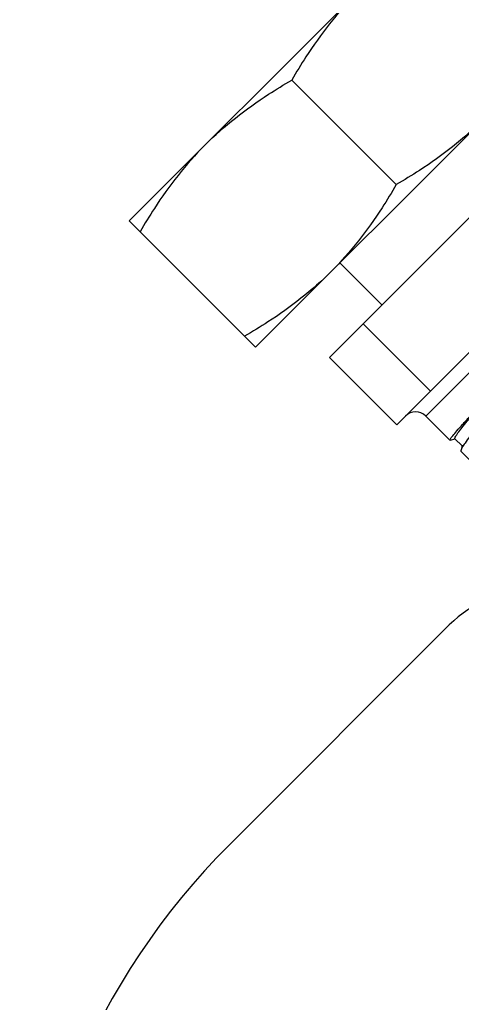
# Model space of a CAD drawing. Extents: x 1031190 to 1725648, y 733081 to 1571294.
# Drawn here: x 1137279.4 to 1137444.7, y 1236021.2 to 1236388.7 of the extents above; entities that cross this region are included whole.
import ezdxf

# ---------------------------------------------------------------- set-up
doc = ezdxf.new("R2010")
doc.units = 0
doc.header["$LTSCALE"] = 1000
doc.header["$MEASUREMENT"] = 0

msp = doc.modelspace()

# ---------------------------------------------------------------- linework, layer by layer
at = {"linetype": 'Continuous'}
for p, q in [((1137433.53, 1236426.83), (1137320.29, 1236313.59)), ((1137480.72, 1236379.65), (1137367.47, 1236266.4)), ((1137380.99, 1236366.13), (1137420.01, 1236327.11)), ((1137395.08, 1236262.55), (1137484.57, 1236352.04)), ((1137420.24, 1236237.38), (1137509.74, 1236326.88)), ((1137431.02, 1236240.61), (1137506.51, 1236316.1)), ((1137320.29, 1236313.59), (1137367.47, 1236266.4)), ((1137398.93, 1236297.86), (1137414.66, 1236282.13)), ((1137407.66, 1236275.13), (1137432.83, 1236249.97)), ((1137395.08, 1236262.55), (1137420.24, 1236237.38)), ((1137440.03, 1236231.59), (1137431.02, 1236240.61)), ((1137440.14, 1236231.59), (1137440.03, 1236231.59)), ((1137440.14, 1236231.59), (1137441.97, 1236232.08)), ((1137441.95, 1236232.17), (1137444.63, 1236229.49)), ((1137444.68, 1236229.69), (1137444.2, 1236227.87)), ((1137448.62, 1236223.01), (1137444.24, 1236227.39)), ((1137357.56, 1236080.32), (1137439.81, 1236162.57))]:
    msp.add_line(p, q, dxfattribs=at)
for centre, radius, start, end in [((1137427.24, 1236236.83), 5.34, 45, 135), ((1137471.26, 1236131.12), 44.49, 45, 135), ((1137546.3, 1235891.58), 266.92, 135, 179.9914)]:
    msp.add_arc(centre, radius, start, end, dxfattribs=at)
for points, knots in [([(1137405.22, 1236398.52), (1137398.07, 1236391.37), (1137389.68, 1236380.61), (1137382.69, 1236369.07), (1137380.99, 1236366.13)], [0, 0, 0, 0, 0.748734, 1, 1, 1, 1]), ([(1137348.6, 1236341.9), (1137355.75, 1236349.05), (1137366.51, 1236357.44), (1137378.05, 1236364.43), (1137380.99, 1236366.13)], [0, 0, 0, 0, 0.748734, 1, 1, 1, 1]), ([(1137452.41, 1236351.34), (1137445.26, 1236344.19), (1137434.5, 1236335.8), (1137422.95, 1236328.8), (1137420.01, 1236327.11)], [0, 0, 0, 0, 0.748734, 1, 1, 1, 1]), ([(1137348.6, 1236341.9), (1137341.45, 1236334.75), (1137333.06, 1236323.99), (1137326.06, 1236312.44), (1137324.37, 1236309.5)], [0, 0, 0, 0, 0.748734, 1, 1, 1, 1]), ([(1137420.01, 1236327.11), (1137418.32, 1236324.17), (1137411.32, 1236312.62), (1137402.93, 1236301.86), (1137395.78, 1236294.71)], [0, 0, 0, 0, 0.251266, 1, 1, 1, 1]), ([(1137395.78, 1236294.71), (1137388.63, 1236287.56), (1137377.87, 1236279.18), (1137366.33, 1236272.18), (1137363.39, 1236270.49)], [0, 0, 0, 0, 0.748734, 1, 1, 1, 1]), ([(1137440.03, 1236231.59), (1137439.99, 1236231.63), (1137440.07, 1236231.85), (1137440.25, 1236232.14), (1137440.61, 1236232.65), (1137441.39, 1236233.64), (1137442.79, 1236235.29), (1137444.92, 1236237.71), (1137447.64, 1236240.7), (1137450.89, 1236244.23), (1137454.61, 1236248.22), (1137457.24, 1236251.03), (1137458.62, 1236252.5)], [0, 0, 0, 0, 0.005738, 0.019134, 0.040805, 0.070779, 0.155209, 0.27106, 0.416301, 0.588313, 0.78408, 1, 1, 1, 1]), ([(1137441.95, 1236232.17), (1137441.82, 1236232.3), (1137442.21, 1236233.07), (1137442.86, 1236234.09), (1137444.27, 1236235.94), (1137446.15, 1236238.26), (1137448.62, 1236241.17), (1137452.8, 1236245.99), (1137456.21, 1236249.81), (1137458.62, 1236252.5)], [0, 0, 0, 0, 0.021147, 0.073565, 0.158215, 0.273875, 0.418588, 0.589838, 1, 1, 1, 1]), ([(1137461.37, 1236249.74), (1137459.09, 1236247.09), (1137454.99, 1236242.29), (1137449.73, 1236235.91), (1137446.41, 1236231.64), (1137444.79, 1236229.15), (1137444.3, 1236228.24), (1137444.2, 1236227.87)], [0, 0, 0, 0, 0.376924, 0.679521, 0.890722, 0.958383, 1, 1, 1, 1]), ([(1137444.2, 1236227.87), (1137444.19, 1236227.82), (1137444.15, 1236227.66), (1137444.16, 1236227.46), (1137444.24, 1236227.39)], [0, 0, 0, 0, 0.336514, 1, 1, 1, 1])]:
    msp.add_open_spline(points, degree=3, knots=knots, dxfattribs=at)

doc.saveas('drawing.dxf')
